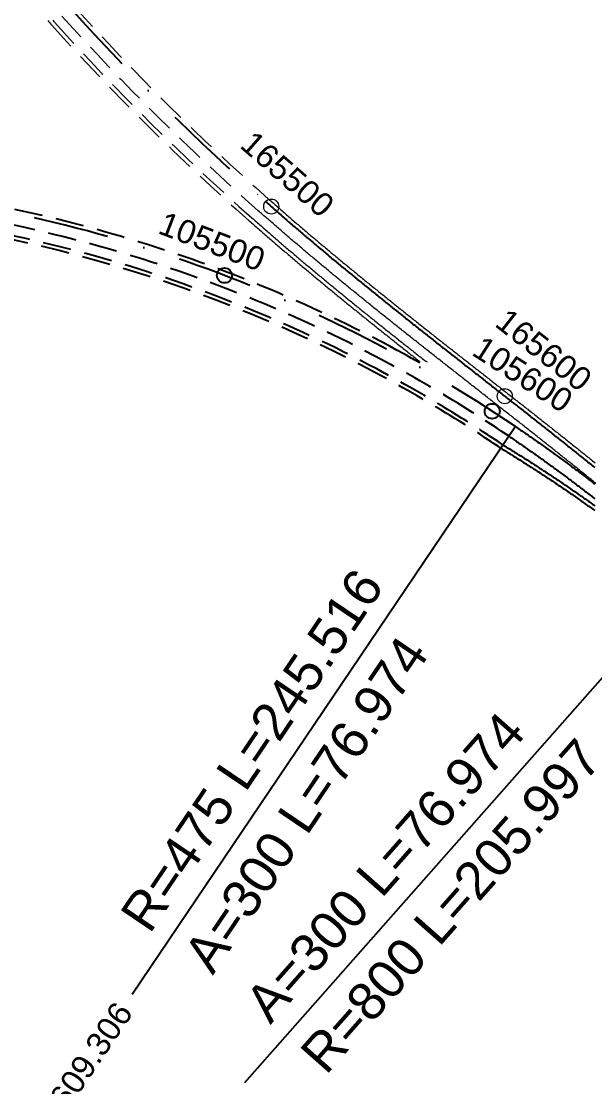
# Model space of a CAD drawing. Extents: x 2610184 to 2620710, y 1263771 to 1270672.
# Drawn here: x 2612275.1 to 2612465.7, y 1268561.4 to 1268915.5 of the extents above; entities that cross this region are included whole.
import ezdxf

# ---------------------------------------------------------------- set-up
doc = ezdxf.new("R2010")
doc.units = 0
doc.header["$LTSCALE"] = 5
doc.linetypes.add('DASHDOT', pattern=[10, 5, -2.5, 0, -2.5])
doc.linetypes.add('DASHEDX2', pattern=[3.75, 2.5, -1.25])
doc.layers.get('0').update_dxf_attribs({"color": 1, "linetype": 'CONTINUOUS'})
for name, color, linetype in [('Grundriss_16', 7, 'CONTINUOUS'), ('Grundriss_77', 7, 'CONTINUOUS'), ('TunnelachseNord', 3, 'CONTINUOUS'), ('TunnelacsheWest', 3, 'CONTINUOUS')]:
    doc.layers.add(name, color=color, linetype=linetype)
doc.styles.add('ARIAL', font='arial.ttf')

# ---------------------------------------------------------------- blocks, each defined once
blk = doc.blocks.new('CDWK_PTTYP10')
at = {"color": 0, "lineweight": -2}
blk.add_circle((0, 0), 0.5, dxfattribs=at)

msp = doc.modelspace()

# ---------------------------------------------------------------- linework, layer by layer
at = {"layer": 'Grundriss_16', "color": 30, "linetype": 'Continuous', "lineweight": -3}
for p, q in [((2612439.37, 1268780.75), (2612311.91, 1268592.03)), ((2612499.95, 1268733.34), (2612349.24, 1268562.61))]:
    msp.add_line(p, q, dxfattribs=at)
at = {"layer": 'Grundriss_16', "color": 1, "linetype": 'DASHEDX2', "lineweight": -3, "ltscale": 0.75}
for points in [[(2612407.54, 1268801.93), (2612406.1, 1268802.74), (2612404.66, 1268803.55), (2612403.22, 1268804.36), (2612401.77, 1268805.16), (2612400.32, 1268805.95, 0.000154), (2612400.06, 1268806.09, 0.105019), (2612210.23, 1268862.01)], [(2612209.83, 1268856.85, -0.105019), (2612397.6, 1268801.54, -0.000154), (2612397.86, 1268801.4, -0.015614), (2612423.28, 1268786.59, -0.008817), (2612437.21, 1268777.54), (2612437.62, 1268777.26), (2612438.03, 1268776.98), (2612438.44, 1268776.7), (2612438.85, 1268776.42), (2612439.26, 1268776.14), (2612439.67, 1268775.86), (2612440.07, 1268775.58), (2612440.48, 1268775.3), (2612440.89, 1268775.02), (2612441.3, 1268774.74), (2612441.71, 1268774.46), (2612442.11, 1268774.17), (2612442.52, 1268773.89), (2612442.93, 1268773.61), (2612443.34, 1268773.32), (2612443.74, 1268773.04), (2612444.15, 1268772.76), (2612444.55, 1268772.47), (2612444.96, 1268772.19), (2612445.37, 1268771.9), (2612445.77, 1268771.61), (2612446.18, 1268771.33), (2612446.58, 1268771.04), (2612446.98, 1268770.75), (2612447.39, 1268770.46), (2612447.79, 1268770.18), (2612448.2, 1268769.89), (2612448.6, 1268769.6), (2612449, 1268769.31), (2612449.4, 1268769.02), (2612449.81, 1268768.73), (2612450.21, 1268768.44), (2612450.61, 1268768.15), (2612451.01, 1268767.86), (2612451.41, 1268767.56), (2612451.81, 1268767.27), (2612452.21, 1268766.98), (2612452.62, 1268766.69), (2612453.02, 1268766.39), (2612453.42, 1268766.1), (2612453.81, 1268765.81), (2612454.21, 1268765.51), (2612454.61, 1268765.22), (2612455.01, 1268764.92), (2612455.41, 1268764.63), (2612455.81, 1268764.33), (2612456.21, 1268764.03), (2612456.6, 1268763.74), (2612457, 1268763.44), (2612457.4, 1268763.14), (2612457.8, 1268762.84), (2612458.19, 1268762.55), (2612458.59, 1268762.25), (2612458.99, 1268761.95), (2612459.38, 1268761.65), (2612459.78, 1268761.35), (2612460.17, 1268761.05), (2612460.57, 1268760.75), (2612460.96, 1268760.45), (2612461.36, 1268760.15), (2612461.75, 1268759.85), (2612462.15, 1268759.54), (2612462.54, 1268759.24), (2612462.93, 1268758.94), (2612463.33, 1268758.64), (2612463.72, 1268758.33), (2612464.11, 1268758.03), (2612464.51, 1268757.73), (2612464.9, 1268757.42), (2612465.29, 1268757.12), (2612465.68, 1268756.81)], [(2612209.56, 1268853.36, -0.105019), (2612395.94, 1268798.46, -0.000154), (2612396.19, 1268798.32, -0.015614), (2612421.42, 1268783.62, -0.008817), (2612435.25, 1268774.63), (2612435.67, 1268774.38), (2612436.09, 1268774.12), (2612436.51, 1268773.86), (2612436.93, 1268773.6), (2612437.35, 1268773.35), (2612437.77, 1268773.09), (2612438.18, 1268772.83), (2612438.6, 1268772.57), (2612439.02, 1268772.31), (2612439.44, 1268772.05), (2612439.86, 1268771.78), (2612440.28, 1268771.52), (2612440.69, 1268771.26), (2612441.11, 1268771), (2612441.53, 1268770.73), (2612441.94, 1268770.47), (2612442.36, 1268770.21), (2612442.78, 1268769.94), (2612443.19, 1268769.68), (2612443.61, 1268769.41), (2612444.03, 1268769.15), (2612444.44, 1268768.88), (2612444.86, 1268768.61), (2612445.27, 1268768.35), (2612445.69, 1268768.08), (2612446.1, 1268767.81), (2612446.51, 1268767.54), (2612446.93, 1268767.27), (2612447.34, 1268767), (2612447.76, 1268766.73), (2612448.17, 1268766.46), (2612448.58, 1268766.19), (2612449, 1268765.92), (2612449.41, 1268765.65), (2612449.82, 1268765.38), (2612450.23, 1268765.11), (2612450.65, 1268764.83), (2612451.06, 1268764.56), (2612451.47, 1268764.29), (2612451.88, 1268764.01), (2612452.29, 1268763.74), (2612452.7, 1268763.46), (2612453.11, 1268763.19), (2612453.52, 1268762.91), (2612453.93, 1268762.64), (2612454.34, 1268762.36), (2612454.75, 1268762.08), (2612455.16, 1268761.81), (2612455.57, 1268761.53), (2612455.98, 1268761.25), (2612456.39, 1268760.97), (2612456.8, 1268760.69), (2612457.21, 1268760.41), (2612457.62, 1268760.13), (2612458.02, 1268759.85), (2612458.43, 1268759.57), (2612458.84, 1268759.29), (2612459.25, 1268759.01), (2612459.65, 1268758.73), (2612460.06, 1268758.45), (2612460.47, 1268758.17), (2612460.87, 1268757.88), (2612461.28, 1268757.6), (2612461.69, 1268757.32), (2612462.09, 1268757.03), (2612462.5, 1268756.75), (2612462.9, 1268756.47), (2612463.31, 1268756.18), (2612463.71, 1268755.9), (2612464.12, 1268755.61), (2612464.52, 1268755.32), (2612464.93, 1268755.04), (2612465.33, 1268754.75), (2612465.73, 1268754.46)], [(2612209.46, 1268852.06, -0.105019), (2612395.32, 1268797.32, -0.000154), (2612395.57, 1268797.18, -0.015614), (2612420.73, 1268782.52, -0.008817), (2612434.52, 1268773.56), (2612434.94, 1268773.3), (2612435.36, 1268773.04), (2612435.78, 1268772.79), (2612436.19, 1268772.53), (2612436.61, 1268772.27), (2612437.03, 1268772.01), (2612437.45, 1268771.76), (2612437.87, 1268771.5), (2612438.28, 1268771.24), (2612438.7, 1268770.98), (2612439.12, 1268770.72), (2612439.53, 1268770.45), (2612439.95, 1268770.19), (2612440.37, 1268769.93), (2612440.78, 1268769.67), (2612441.2, 1268769.41), (2612441.61, 1268769.14), (2612442.03, 1268768.88), (2612442.45, 1268768.61), (2612442.86, 1268768.35), (2612443.27, 1268768.08), (2612443.69, 1268767.82), (2612444.1, 1268767.55), (2612444.52, 1268767.29), (2612444.93, 1268767.02), (2612445.34, 1268766.75), (2612445.76, 1268766.48), (2612446.17, 1268766.22), (2612446.58, 1268765.95), (2612447, 1268765.68), (2612447.41, 1268765.41), (2612447.82, 1268765.14), (2612448.23, 1268764.87), (2612448.64, 1268764.6), (2612449.06, 1268764.33), (2612449.47, 1268764.06), (2612449.88, 1268763.78), (2612450.29, 1268763.51), (2612450.7, 1268763.24), (2612451.11, 1268762.96), (2612451.52, 1268762.69), (2612451.93, 1268762.42), (2612452.34, 1268762.14), (2612452.75, 1268761.87), (2612453.16, 1268761.59), (2612453.57, 1268761.32), (2612453.98, 1268761.04), (2612454.39, 1268760.76), (2612454.79, 1268760.49), (2612455.2, 1268760.21), (2612455.61, 1268759.93), (2612456.02, 1268759.65), (2612456.43, 1268759.38), (2612456.83, 1268759.1), (2612457.24, 1268758.82), (2612457.65, 1268758.54), (2612458.05, 1268758.26), (2612458.46, 1268757.98), (2612458.87, 1268757.7), (2612459.27, 1268757.42), (2612459.68, 1268757.13), (2612460.08, 1268756.85), (2612460.49, 1268756.57), (2612460.89, 1268756.29), (2612461.3, 1268756), (2612461.7, 1268755.72), (2612462.11, 1268755.44), (2612462.51, 1268755.15), (2612462.92, 1268754.87), (2612463.32, 1268754.58), (2612463.72, 1268754.3), (2612464.13, 1268754.01), (2612464.53, 1268753.73), (2612464.93, 1268753.44), (2612465.34, 1268753.15), (2612465.74, 1268752.87)]]:
    msp.add_lwpolyline(points, format="xyb", dxfattribs=at)
at = {"layer": 'Grundriss_77', "color": 1, "linetype": 'DASHEDX2', "lineweight": 18, "ltscale": 0.75}
for points in [[(2612292.44, 1268920.66, 0.028592), (2612357.26, 1268856.41), (2612357.63, 1268856.08), (2612358.01, 1268855.75), (2612358.38, 1268855.42), (2612358.76, 1268855.09), (2612359.13, 1268854.76), (2612359.51, 1268854.43), (2612359.88, 1268854.1), (2612360.26, 1268853.77), (2612360.64, 1268853.44), (2612361.01, 1268853.12), (2612361.39, 1268852.79), (2612361.77, 1268852.46), (2612362.14, 1268852.13), (2612362.52, 1268851.8), (2612362.9, 1268851.48), (2612363.27, 1268851.15), (2612363.65, 1268850.82), (2612364.03, 1268850.49), (2612364.41, 1268850.17), (2612364.78, 1268849.84), (2612365.16, 1268849.52), (2612365.54, 1268849.19), (2612365.92, 1268848.86), (2612366.3, 1268848.54), (2612366.68, 1268848.21), (2612367.06, 1268847.89), (2612367.44, 1268847.56), (2612367.81, 1268847.24), (2612368.19, 1268846.91), (2612368.57, 1268846.59), (2612368.95, 1268846.26), (2612369.33, 1268845.94), (2612369.71, 1268845.62), (2612370.1, 1268845.29), (2612370.48, 1268844.97), (2612370.86, 1268844.65), (2612371.24, 1268844.32), (2612371.62, 1268844), (2612372, 1268843.68), (2612372.38, 1268843.36), (2612372.76, 1268843.03), (2612373.15, 1268842.71), (2612373.53, 1268842.39), (2612373.91, 1268842.07), (2612374.29, 1268841.75), (2612374.67, 1268841.43), (2612375.06, 1268841.1), (2612375.44, 1268840.78), (2612375.82, 1268840.46), (2612376.21, 1268840.14), (2612376.59, 1268839.82), (2612376.97, 1268839.5), (2612377.36, 1268839.18), (2612377.74, 1268838.86), (2612378.12, 1268838.54), (2612378.51, 1268838.22), (2612378.89, 1268837.9), (2612379.28, 1268837.58), (2612379.66, 1268837.26), (2612380.05, 1268836.94), (2612380.43, 1268836.63), (2612380.81, 1268836.31), (2612381.2, 1268835.99), (2612381.58, 1268835.67), (2612381.97, 1268835.35), (2612382.36, 1268835.03), (2612382.74, 1268834.72), (2612383.13, 1268834.4), (2612383.51, 1268834.08), (2612383.9, 1268833.76), (2612384.28, 1268833.45), (2612384.67, 1268833.13), (2612385.06, 1268832.81), (2612385.44, 1268832.5), (2612385.83, 1268832.18), (2612386.22, 1268831.86), (2612386.6, 1268831.55), (2612386.99, 1268831.23), (2612387.38, 1268830.91), (2612387.76, 1268830.6), (2612388.15, 1268830.28), (2612388.54, 1268829.97), (2612388.93, 1268829.65), (2612389.31, 1268829.34), (2612389.7, 1268829.02), (2612390.09, 1268828.7), (2612390.48, 1268828.39), (2612390.86, 1268828.07), (2612391.25, 1268827.76), (2612391.64, 1268827.45), (2612392.03, 1268827.13), (2612392.42, 1268826.82), (2612392.81, 1268826.5), (2612393.2, 1268826.19), (2612393.58, 1268825.87), (2612393.97, 1268825.56), (2612394.36, 1268825.25), (2612394.75, 1268824.93), (2612395.14, 1268824.62), (2612395.53, 1268824.31), (2612395.92, 1268823.99), (2612396.31, 1268823.68), (2612396.7, 1268823.37), (2612397.09, 1268823.05), (2612397.48, 1268822.74), (2612397.87, 1268822.43), (2612398.26, 1268822.11), (2612398.65, 1268821.8), (2612399.04, 1268821.49), (2612399.43, 1268821.18), (2612399.82, 1268820.86), (2612400.21, 1268820.55), (2612400.6, 1268820.24), (2612400.99, 1268819.93), (2612401.38, 1268819.62), (2612401.77, 1268819.3), (2612402.16, 1268818.99), (2612402.55, 1268818.68), (2612402.94, 1268818.37), (2612403.33, 1268818.06), (2612403.72, 1268817.75), (2612404.12, 1268817.44), (2612404.51, 1268817.12), (2612404.9, 1268816.81), (2612405.29, 1268816.5), (2612405.68, 1268816.19), (2612406.07, 1268815.88), (2612406.46, 1268815.57), (2612406.86, 1268815.26), (2612407.25, 1268814.95), (2612407.64, 1268814.64), (2612408.03, 1268814.33), (2612408.42, 1268814.02), (2612408.81, 1268813.71), (2612409.21, 1268813.4), (2612409.6, 1268813.09), (2612409.99, 1268812.78), (2612410.38, 1268812.47), (2612410.77, 1268812.16), (2612411.17, 1268811.85), (2612411.56, 1268811.54), (2612411.95, 1268811.23), (2612412.34, 1268810.92), (2612412.74, 1268810.61), (2612413.13, 1268810.3), (2612413.52, 1268809.99), (2612413.91, 1268809.68), (2612413.99, 1268809.62), (2612414.31, 1268809.37), (2612414.7, 1268809.06), (2612415.09, 1268808.75), (2612415.48, 1268808.44), (2612415.88, 1268808.13), (2612416.27, 1268807.82), (2612416.66, 1268807.51), (2612417.06, 1268807.2), (2612417.45, 1268806.89), (2612417.84, 1268806.58), (2612418.24, 1268806.28), (2612418.63, 1268805.97), (2612419.02, 1268805.66), (2612419.42, 1268805.35), (2612419.81, 1268805.04), (2612420.2, 1268804.73), (2612420.59, 1268804.42), (2612420.99, 1268804.11), (2612421.38, 1268803.8), (2612421.77, 1268803.49), (2612422.17, 1268803.19), (2612422.56, 1268802.88), (2612422.95, 1268802.57), (2612423.35, 1268802.26), (2612423.74, 1268801.95), (2612424.14, 1268801.64), (2612424.53, 1268801.33), (2612424.92, 1268801.03), (2612425.32, 1268800.72), (2612425.71, 1268800.41), (2612426.1, 1268800.1), (2612426.5, 1268799.79), (2612426.89, 1268799.48), (2612427.28, 1268799.17), (2612427.68, 1268798.87), (2612428.07, 1268798.56), (2612428.46, 1268798.25), (2612428.86, 1268797.94), (2612429.25, 1268797.63), (2612429.65, 1268797.32), (2612430.04, 1268797.01), (2612430.43, 1268796.71), (2612430.83, 1268796.4), (2612431.22, 1268796.09), (2612431.61, 1268795.78), (2612432.01, 1268795.47), (2612432.4, 1268795.16), (2612432.8, 1268794.85), (2612433.19, 1268794.55), (2612433.58, 1268794.24), (2612433.98, 1268793.93), (2612434.37, 1268793.62), (2612434.77, 1268793.31), (2612435.16, 1268793), (2612435.55, 1268792.69), (2612435.95, 1268792.38), (2612436.34, 1268792.08), (2612436.73, 1268791.77), (2612437.13, 1268791.46), (2612437.52, 1268791.15), (2612437.92, 1268790.84), (2612438.31, 1268790.53), (2612438.7, 1268790.22), (2612439.1, 1268789.91), (2612439.49, 1268789.6), (2612439.88, 1268789.29), (2612440.28, 1268788.99), (2612440.67, 1268788.68), (2612441.07, 1268788.37), (2612441.46, 1268788.06), (2612441.85, 1268787.75), (2612442.25, 1268787.44), (2612442.64, 1268787.13), (2612443.03, 1268786.82), (2612443.43, 1268786.51), (2612443.72, 1268786.28), (2612443.82, 1268786.2), (2612444.21, 1268785.89), (2612444.61, 1268785.58), (2612445, 1268785.27), (2612445.39, 1268784.96), (2612445.79, 1268784.65), (2612446.18, 1268784.34), (2612446.57, 1268784.03), (2612446.97, 1268783.72), (2612447.36, 1268783.41), (2612447.75, 1268783.1), (2612448.14, 1268782.79), (2612448.54, 1268782.48), (2612448.93, 1268782.17), (2612449.32, 1268781.86), (2612449.72, 1268781.55), (2612450.11, 1268781.24), (2612450.5, 1268780.93), (2612450.89, 1268780.62), (2612451.29, 1268780.31), (2612451.68, 1268780), (2612452.07, 1268779.69), (2612452.46, 1268779.38), (2612452.86, 1268779.07), (2612453.25, 1268778.76), (2612453.64, 1268778.45), (2612454.03, 1268778.13), (2612454.43, 1268777.82), (2612454.82, 1268777.51), (2612455.21, 1268777.2), (2612455.6, 1268776.89), (2612455.99, 1268776.58), (2612456.39, 1268776.27), (2612456.78, 1268775.95), (2612457.17, 1268775.64), (2612457.56, 1268775.33), (2612457.95, 1268775.02), (2612458.34, 1268774.71), (2612458.74, 1268774.39), (2612459.13, 1268774.08), (2612459.52, 1268773.77), (2612459.91, 1268773.46), (2612460.3, 1268773.15), (2612460.69, 1268772.83), (2612461.08, 1268772.52), (2612461.47, 1268772.21), (2612461.87, 1268771.89), (2612462.26, 1268771.58), (2612462.65, 1268771.27), (2612463.04, 1268770.95), (2612463.43, 1268770.64), (2612463.82, 1268770.33), (2612464.21, 1268770.01), (2612464.6, 1268769.7), (2612464.99, 1268769.39), (2612465.38, 1268769.07), (2612465.77, 1268768.76)], [(2612283.89, 1268915.69), (2612284.23, 1268915.32), (2612284.57, 1268914.94), (2612284.91, 1268914.57), (2612285.24, 1268914.19, 0.028592), (2612350.85, 1268849.16), (2612351.23, 1268848.83), (2612351.61, 1268848.49), (2612351.99, 1268848.16), (2612352.37, 1268847.82), (2612352.75, 1268847.49), (2612353.13, 1268847.16), (2612353.51, 1268846.82), (2612353.89, 1268846.49), (2612354.27, 1268846.16), (2612354.65, 1268845.83), (2612355.03, 1268845.49), (2612355.41, 1268845.16), (2612355.79, 1268844.83), (2612356.17, 1268844.5), (2612356.55, 1268844.17), (2612356.94, 1268843.84), (2612357.32, 1268843.51), (2612357.7, 1268843.18), (2612358.08, 1268842.85), (2612358.46, 1268842.52), (2612358.85, 1268842.19), (2612359.23, 1268841.86), (2612359.61, 1268841.53), (2612359.99, 1268841.2), (2612360.38, 1268840.87), (2612360.76, 1268840.54), (2612361.14, 1268840.21), (2612361.53, 1268839.89), (2612361.91, 1268839.56), (2612362.29, 1268839.23), (2612362.68, 1268838.9), (2612363.06, 1268838.58), (2612363.45, 1268838.25), (2612363.83, 1268837.92), (2612364.21, 1268837.59), (2612364.6, 1268837.27), (2612364.98, 1268836.94), (2612365.37, 1268836.62), (2612365.75, 1268836.29), (2612366.14, 1268835.97), (2612366.52, 1268835.64), (2612366.91, 1268835.31), (2612367.3, 1268834.99), (2612367.68, 1268834.67), (2612368.07, 1268834.34), (2612368.45, 1268834.02), (2612368.84, 1268833.69), (2612369.23, 1268833.37), (2612369.61, 1268833.04), (2612370, 1268832.72), (2612370.38, 1268832.4), (2612370.77, 1268832.07), (2612371.16, 1268831.75), (2612371.55, 1268831.43), (2612371.93, 1268831.11), (2612372.32, 1268830.78), (2612372.71, 1268830.46), (2612373.09, 1268830.14), (2612373.48, 1268829.82), (2612373.87, 1268829.5), (2612374.26, 1268829.18), (2612374.65, 1268828.85), (2612375.03, 1268828.53), (2612375.42, 1268828.21), (2612375.81, 1268827.89), (2612376.2, 1268827.57), (2612376.59, 1268827.25), (2612376.98, 1268826.93), (2612377.36, 1268826.61), (2612377.75, 1268826.29), (2612378.14, 1268825.97), (2612378.53, 1268825.65), (2612378.92, 1268825.33), (2612379.31, 1268825.01), (2612379.7, 1268824.69), (2612380.09, 1268824.38), (2612380.48, 1268824.06), (2612380.87, 1268823.74), (2612381.26, 1268823.42), (2612381.65, 1268823.1), (2612382.04, 1268822.78), (2612382.43, 1268822.47), (2612382.82, 1268822.15), (2612383.21, 1268821.83), (2612383.6, 1268821.51), (2612383.99, 1268821.2), (2612384.38, 1268820.88), (2612384.77, 1268820.56), (2612385.16, 1268820.24), (2612385.55, 1268819.93), (2612385.94, 1268819.61), (2612386.33, 1268819.3), (2612386.72, 1268818.98), (2612387.11, 1268818.66), (2612387.51, 1268818.35), (2612387.9, 1268818.03), (2612388.29, 1268817.72), (2612388.68, 1268817.4), (2612389.07, 1268817.08), (2612389.46, 1268816.77), (2612389.85, 1268816.45), (2612390.25, 1268816.14), (2612390.64, 1268815.82), (2612391.03, 1268815.51), (2612391.42, 1268815.19), (2612391.81, 1268814.88), (2612392.2, 1268814.57), (2612392.6, 1268814.25), (2612392.99, 1268813.94), (2612393.38, 1268813.62), (2612393.77, 1268813.31), (2612394.17, 1268813), (2612394.56, 1268812.68), (2612394.95, 1268812.37), (2612395.34, 1268812.06), (2612395.74, 1268811.74), (2612396.13, 1268811.43), (2612396.52, 1268811.12), (2612396.91, 1268810.8), (2612397.31, 1268810.49), (2612397.7, 1268810.18), (2612398.09, 1268809.86), (2612398.48, 1268809.55), (2612398.88, 1268809.24), (2612399.27, 1268808.93), (2612399.66, 1268808.62), (2612400.06, 1268808.3), (2612400.45, 1268807.99), (2612400.84, 1268807.68), (2612401.24, 1268807.37), (2612401.63, 1268807.06), (2612402.02, 1268806.74), (2612402.41, 1268806.43), (2612402.81, 1268806.12), (2612403.2, 1268805.81), (2612403.6, 1268805.5), (2612403.99, 1268805.19), (2612404.38, 1268804.88), (2612404.78, 1268804.56), (2612405.17, 1268804.25), (2612405.56, 1268803.94), (2612405.96, 1268803.63), (2612406.35, 1268803.32), (2612406.74, 1268803.01), (2612407.14, 1268802.7), (2612407.53, 1268802.39)], [(2612285.53, 1268915.81), (2612285.87, 1268915.44), (2612286.21, 1268915.06, 0.028592), (2612351.71, 1268850.14), (2612352.09, 1268849.8), (2612352.47, 1268849.47), (2612352.85, 1268849.13), (2612353.23, 1268848.8), (2612353.61, 1268848.47), (2612353.99, 1268848.13), (2612354.37, 1268847.8), (2612354.75, 1268847.47), (2612355.12, 1268847.14), (2612355.5, 1268846.81), (2612355.88, 1268846.47), (2612356.26, 1268846.14), (2612356.65, 1268845.81), (2612357.03, 1268845.48), (2612357.41, 1268845.15), (2612357.79, 1268844.82), (2612358.17, 1268844.49), (2612358.55, 1268844.16), (2612358.93, 1268843.83), (2612359.31, 1268843.5), (2612359.69, 1268843.17), (2612360.08, 1268842.84), (2612360.46, 1268842.51), (2612360.84, 1268842.19), (2612361.22, 1268841.86), (2612361.61, 1268841.53), (2612361.99, 1268841.2), (2612362.37, 1268840.87), (2612362.75, 1268840.55), (2612363.14, 1268840.22), (2612363.52, 1268839.89), (2612363.9, 1268839.56), (2612364.29, 1268839.24), (2612364.67, 1268838.91), (2612365.06, 1268838.59), (2612365.44, 1268838.26), (2612365.82, 1268837.93), (2612366.21, 1268837.61), (2612366.59, 1268837.28), (2612366.98, 1268836.96), (2612367.36, 1268836.63), (2612367.75, 1268836.31), (2612368.13, 1268835.98), (2612368.52, 1268835.66), (2612368.9, 1268835.34), (2612369.29, 1268835.01), (2612369.67, 1268834.69), (2612370.06, 1268834.36), (2612370.45, 1268834.04), (2612370.83, 1268833.72), (2612371.22, 1268833.4), (2612371.6, 1268833.07), (2612371.99, 1268832.75), (2612372.38, 1268832.43), (2612372.76, 1268832.11), (2612373.15, 1268831.78), (2612373.54, 1268831.46), (2612373.93, 1268831.14), (2612374.31, 1268830.82), (2612374.7, 1268830.5), (2612375.09, 1268830.18), (2612375.47, 1268829.86), (2612375.86, 1268829.53), (2612376.25, 1268829.21), (2612376.64, 1268828.89), (2612377.03, 1268828.57), (2612377.41, 1268828.25), (2612377.8, 1268827.93), (2612378.19, 1268827.61), (2612378.58, 1268827.29), (2612378.97, 1268826.98), (2612379.36, 1268826.66), (2612379.75, 1268826.34), (2612380.13, 1268826.02), (2612380.52, 1268825.7), (2612380.91, 1268825.38), (2612381.3, 1268825.06), (2612381.69, 1268824.74), (2612382.08, 1268824.43), (2612382.47, 1268824.11), (2612382.86, 1268823.79), (2612383.25, 1268823.47), (2612383.64, 1268823.16), (2612384.03, 1268822.84), (2612384.42, 1268822.52), (2612384.81, 1268822.2), (2612385.2, 1268821.89), (2612385.59, 1268821.57), (2612385.98, 1268821.25), (2612386.37, 1268820.94), (2612386.76, 1268820.62), (2612387.15, 1268820.31), (2612387.54, 1268819.99), (2612387.93, 1268819.67), (2612388.32, 1268819.36), (2612388.71, 1268819.04), (2612389.1, 1268818.73), (2612389.5, 1268818.41), (2612389.89, 1268818.1), (2612390.28, 1268817.78), (2612390.67, 1268817.47), (2612391.06, 1268817.15), (2612391.45, 1268816.84), (2612391.84, 1268816.52), (2612392.23, 1268816.21), (2612392.63, 1268815.89), (2612393.02, 1268815.58), (2612393.41, 1268815.27), (2612393.8, 1268814.95), (2612394.19, 1268814.64), (2612394.59, 1268814.33), (2612394.98, 1268814.01), (2612395.37, 1268813.7), (2612395.76, 1268813.38), (2612396.15, 1268813.07), (2612396.55, 1268812.76), (2612396.94, 1268812.45), (2612397.33, 1268812.13), (2612397.72, 1268811.82), (2612398.12, 1268811.51), (2612398.51, 1268811.19), (2612398.9, 1268810.88), (2612399.29, 1268810.57), (2612399.69, 1268810.26), (2612400.08, 1268809.95), (2612400.47, 1268809.63), (2612400.86, 1268809.32), (2612401.26, 1268809.01), (2612401.65, 1268808.7), (2612402.04, 1268808.39), (2612402.44, 1268808.07), (2612402.83, 1268807.76), (2612403.22, 1268807.45), (2612403.62, 1268807.14), (2612404.01, 1268806.83), (2612404.4, 1268806.52), (2612404.79, 1268806.21), (2612405.19, 1268805.9), (2612405.58, 1268805.58), (2612405.97, 1268805.27), (2612406.37, 1268804.96), (2612406.76, 1268804.65), (2612407.15, 1268804.34), (2612407.55, 1268804.03), (2612407.94, 1268803.72), (2612408.34, 1268803.41), (2612408.73, 1268803.1), (2612408.81, 1268803.04), (2612409.14, 1268802.81), (2612409.56, 1268802.53), (2612409.98, 1268802.25)]]:
    msp.add_lwpolyline(points, format="xyb", dxfattribs=at)
at = {"layer": 'Grundriss_77', "color": 1, "linetype": 'DASHDOT', "lineweight": 25}
for points in [[(2612356.4, 1268855.44), (2612356.77, 1268855.11), (2612357.15, 1268854.77), (2612357.52, 1268854.44), (2612357.9, 1268854.11), (2612358.28, 1268853.78), (2612358.65, 1268853.45), (2612359.03, 1268853.12), (2612359.4, 1268852.79), (2612359.78, 1268852.46), (2612360.16, 1268852.14), (2612360.53, 1268851.81), (2612360.91, 1268851.48), (2612361.29, 1268851.15), (2612361.67, 1268850.82), (2612362.04, 1268850.49), (2612362.42, 1268850.17), (2612362.8, 1268849.84), (2612363.18, 1268849.51), (2612363.56, 1268849.18), (2612363.93, 1268848.86), (2612364.31, 1268848.53), (2612364.69, 1268848.2), (2612365.07, 1268847.88), (2612365.45, 1268847.55), (2612365.83, 1268847.23), (2612366.21, 1268846.9), (2612366.59, 1268846.58), (2612366.97, 1268846.25), (2612367.35, 1268845.92), (2612367.73, 1268845.6), (2612368.11, 1268845.28), (2612368.49, 1268844.95), (2612368.87, 1268844.63), (2612369.25, 1268844.3), (2612369.63, 1268843.98), (2612370.02, 1268843.66), (2612370.4, 1268843.33), (2612370.78, 1268843.01), (2612371.16, 1268842.69), (2612371.54, 1268842.36), (2612371.93, 1268842.04), (2612372.31, 1268841.72), (2612372.69, 1268841.4), (2612373.07, 1268841.07), (2612373.46, 1268840.75), (2612373.84, 1268840.43), (2612374.22, 1268840.11), (2612374.6, 1268839.79), (2612374.99, 1268839.47), (2612375.37, 1268839.14), (2612375.76, 1268838.82), (2612376.14, 1268838.5), (2612376.52, 1268838.18), (2612376.91, 1268837.86), (2612377.29, 1268837.54), (2612377.68, 1268837.22), (2612378.06, 1268836.9), (2612378.45, 1268836.58), (2612378.83, 1268836.26), (2612379.22, 1268835.94), (2612379.6, 1268835.62), (2612379.99, 1268835.31), (2612380.37, 1268834.99), (2612380.76, 1268834.67), (2612381.14, 1268834.35), (2612381.53, 1268834.03), (2612381.91, 1268833.71), (2612382.3, 1268833.4), (2612382.69, 1268833.08), (2612383.07, 1268832.76), (2612383.46, 1268832.44), (2612383.85, 1268832.12), (2612384.23, 1268831.81), (2612384.62, 1268831.49), (2612385.01, 1268831.17), (2612385.39, 1268830.86), (2612385.78, 1268830.54), (2612386.17, 1268830.22), (2612386.55, 1268829.91), (2612386.94, 1268829.59), (2612387.33, 1268829.27), (2612387.72, 1268828.96), (2612388.11, 1268828.64), (2612388.49, 1268828.33), (2612388.88, 1268828.01), (2612389.27, 1268827.7), (2612389.66, 1268827.38), (2612390.05, 1268827.07), (2612390.43, 1268826.75), (2612390.82, 1268826.44), (2612391.21, 1268826.12), (2612391.6, 1268825.81), (2612391.99, 1268825.49), (2612392.38, 1268825.18), (2612392.77, 1268824.86), (2612393.16, 1268824.55), (2612393.55, 1268824.23), (2612393.94, 1268823.92), (2612394.32, 1268823.61), (2612394.71, 1268823.29), (2612395.1, 1268822.98), (2612395.49, 1268822.67), (2612395.88, 1268822.35), (2612396.27, 1268822.04), (2612396.66, 1268821.73), (2612397.05, 1268821.41), (2612397.44, 1268821.1), (2612397.83, 1268820.79), (2612398.22, 1268820.47), (2612398.61, 1268820.16), (2612399.01, 1268819.85), (2612399.4, 1268819.54), (2612399.79, 1268819.22), (2612400.18, 1268818.91), (2612400.57, 1268818.6), (2612400.96, 1268818.29), (2612401.35, 1268817.98), (2612401.74, 1268817.66), (2612402.13, 1268817.35), (2612402.52, 1268817.04), (2612402.91, 1268816.73), (2612403.31, 1268816.42), (2612403.7, 1268816.11), (2612404.09, 1268815.8), (2612404.48, 1268815.48), (2612404.87, 1268815.17), (2612405.26, 1268814.86), (2612405.66, 1268814.55), (2612406.05, 1268814.24), (2612406.44, 1268813.93), (2612406.83, 1268813.62), (2612407.22, 1268813.31), (2612407.61, 1268813), (2612408.01, 1268812.69), (2612408.4, 1268812.38), (2612408.79, 1268812.07), (2612409.18, 1268811.76), (2612409.58, 1268811.45), (2612409.97, 1268811.14), (2612410.36, 1268810.83), (2612410.75, 1268810.52), (2612411.15, 1268810.21), (2612411.54, 1268809.9), (2612411.93, 1268809.59), (2612412.32, 1268809.28), (2612412.72, 1268808.97), (2612413.11, 1268808.66), (2612413.5, 1268808.35), (2612413.89, 1268808.04), (2612414.29, 1268807.73), (2612414.68, 1268807.42), (2612415.07, 1268807.11), (2612415.47, 1268806.8), (2612415.86, 1268806.49), (2612416.25, 1268806.18), (2612416.65, 1268805.87), (2612417.04, 1268805.56), (2612417.43, 1268805.25), (2612417.83, 1268804.94), (2612418.22, 1268804.63), (2612418.61, 1268804.33), (2612419.01, 1268804.02), (2612419.4, 1268803.71), (2612419.79, 1268803.4), (2612420.19, 1268803.09), (2612420.58, 1268802.78), (2612420.97, 1268802.47), (2612421.37, 1268802.16), (2612421.76, 1268801.85), (2612422.15, 1268801.55), (2612422.55, 1268801.24), (2612422.94, 1268800.93), (2612423.33, 1268800.62), (2612423.73, 1268800.31), (2612424.12, 1268800), (2612424.51, 1268799.69), (2612424.91, 1268799.39), (2612425.3, 1268799.08), (2612425.69, 1268798.77), (2612426.09, 1268798.46), (2612426.48, 1268798.15), (2612426.88, 1268797.84), (2612427.27, 1268797.53), (2612427.66, 1268797.23), (2612428.06, 1268796.92), (2612428.45, 1268796.61), (2612428.84, 1268796.3), (2612429.24, 1268795.99), (2612429.63, 1268795.68)], [(2612429.63, 1268795.68), (2612430.02, 1268795.37), (2612430.42, 1268795.07), (2612430.81, 1268794.76), (2612431.21, 1268794.45), (2612431.6, 1268794.14), (2612431.99, 1268793.83), (2612432.39, 1268793.52), (2612432.78, 1268793.21), (2612433.18, 1268792.9), (2612433.57, 1268792.6), (2612433.96, 1268792.29), (2612434.36, 1268791.98), (2612434.75, 1268791.67), (2612435.14, 1268791.36), (2612435.54, 1268791.05), (2612435.93, 1268790.74), (2612436.33, 1268790.43), (2612436.72, 1268790.13), (2612437.11, 1268789.82), (2612437.51, 1268789.51), (2612437.9, 1268789.2), (2612438.29, 1268788.89), (2612438.69, 1268788.58), (2612439.08, 1268788.27), (2612439.47, 1268787.96), (2612439.87, 1268787.65), (2612440.26, 1268787.34), (2612440.66, 1268787.04), (2612441.05, 1268786.73), (2612441.44, 1268786.42), (2612441.84, 1268786.11), (2612442.23, 1268785.8), (2612442.62, 1268785.49), (2612443.02, 1268785.18), (2612443.41, 1268784.87), (2612443.8, 1268784.56), (2612444.2, 1268784.25), (2612444.59, 1268783.94), (2612444.98, 1268783.63), (2612445.37, 1268783.32), (2612445.77, 1268783.01), (2612446.16, 1268782.7), (2612446.55, 1268782.39), (2612446.95, 1268782.08), (2612447.34, 1268781.77), (2612447.73, 1268781.46), (2612448.12, 1268781.15), (2612448.52, 1268780.84), (2612448.91, 1268780.53), (2612449.3, 1268780.22), (2612449.7, 1268779.91), (2612450.09, 1268779.6), (2612450.48, 1268779.29), (2612450.87, 1268778.98), (2612451.27, 1268778.67), (2612451.66, 1268778.36), (2612452.05, 1268778.05), (2612452.44, 1268777.74), (2612452.83, 1268777.43), (2612453.23, 1268777.12), (2612453.62, 1268776.81), (2612454.01, 1268776.49), (2612454.4, 1268776.18), (2612454.79, 1268775.87), (2612455.19, 1268775.56), (2612455.58, 1268775.25), (2612455.97, 1268774.94), (2612456.36, 1268774.63), (2612456.75, 1268774.31), (2612457.14, 1268774), (2612457.53, 1268773.69), (2612457.93, 1268773.38), (2612458.32, 1268773.07), (2612458.71, 1268772.75), (2612459.1, 1268772.44), (2612459.49, 1268772.13), (2612459.88, 1268771.82), (2612460.27, 1268771.5), (2612460.66, 1268771.19), (2612461.05, 1268770.88), (2612461.44, 1268770.57), (2612461.83, 1268770.25), (2612462.22, 1268769.94), (2612462.61, 1268769.63), (2612463, 1268769.31), (2612463.39, 1268769), (2612463.78, 1268768.69), (2612464.17, 1268768.37), (2612464.56, 1268768.06), (2612464.95, 1268767.75), (2612465.34, 1268767.43), (2612465.73, 1268767.12)]]:
    msp.add_lwpolyline(points, dxfattribs=at)
msp.add_arc((2612886.18, 1269454.88), 800, 221.97929, 228.53035, dxfattribs=at)
at = {"layer": 'TunnelachseNord', "linetype": 'DASHEDX2', "lineweight": 18, "ltscale": 0.75}
msp.add_lwpolyline([(2612466.02, 1268761.9), (2612465.63, 1268762.22), (2612465.24, 1268762.53), (2612464.85, 1268762.85), (2612464.47, 1268763.16), (2612464.08, 1268763.47), (2612463.69, 1268763.79), (2612463.3, 1268764.1), (2612462.91, 1268764.41), (2612462.52, 1268764.73), (2612462.13, 1268765.04), (2612461.75, 1268765.35), (2612461.36, 1268765.67), (2612460.97, 1268765.98), (2612460.58, 1268766.29), (2612460.19, 1268766.61), (2612459.8, 1268766.92), (2612459.41, 1268767.23), (2612459.02, 1268767.54), (2612458.63, 1268767.85), (2612458.24, 1268768.17), (2612457.85, 1268768.48), (2612457.46, 1268768.79), (2612457.07, 1268769.1), (2612456.68, 1268769.41), (2612456.29, 1268769.73), (2612455.9, 1268770.04), (2612455.51, 1268770.35), (2612455.12, 1268770.66), (2612454.73, 1268770.97), (2612454.34, 1268771.28), (2612453.95, 1268771.59), (2612453.56, 1268771.91), (2612453.16, 1268772.22), (2612452.77, 1268772.53), (2612452.38, 1268772.84), (2612451.99, 1268773.15), (2612451.6, 1268773.46), (2612451.21, 1268773.77), (2612450.82, 1268774.08), (2612450.43, 1268774.39), (2612450.03, 1268774.7), (2612449.64, 1268775.01), (2612449.25, 1268775.32), (2612448.86, 1268775.63), (2612448.47, 1268775.94), (2612448.08, 1268776.25), (2612447.68, 1268776.56), (2612447.29, 1268776.87), (2612446.9, 1268777.18), (2612446.51, 1268777.49), (2612446.12, 1268777.8), (2612445.72, 1268778.11), (2612445.33, 1268778.42), (2612444.94, 1268778.73), (2612444.55, 1268779.04), (2612444.15, 1268779.35), (2612443.76, 1268779.66), (2612443.37, 1268779.97), (2612442.98, 1268780.28), (2612442.58, 1268780.59), (2612442.19, 1268780.9), (2612441.8, 1268781.21), (2612441.41, 1268781.52), (2612441.01, 1268781.83), (2612440.62, 1268782.13), (2612440.53, 1268782.21), (2612440.23, 1268782.44), (2612439.83, 1268782.75), (2612439.44, 1268783.06), (2612439.05, 1268783.37), (2612438.65, 1268783.68), (2612438.26, 1268783.99), (2612437.87, 1268784.3), (2612437.47, 1268784.61), (2612437.08, 1268784.92), (2612436.69, 1268785.22), (2612436.29, 1268785.53), (2612435.9, 1268785.84), (2612435.51, 1268786.15), (2612435.11, 1268786.46), (2612434.72, 1268786.77), (2612434.33, 1268787.08), (2612433.93, 1268787.39), (2612433.54, 1268787.69), (2612433.15, 1268788), (2612432.75, 1268788.31), (2612432.36, 1268788.62), (2612431.97, 1268788.93), (2612431.57, 1268789.24), (2612431.18, 1268789.55), (2612430.79, 1268789.86), (2612430.39, 1268790.16), (2612430, 1268790.47), (2612429.6, 1268790.78), (2612429.21, 1268791.09), (2612428.82, 1268791.4), (2612428.42, 1268791.71), (2612428.03, 1268792.02), (2612427.63, 1268792.32), (2612427.24, 1268792.63), (2612426.85, 1268792.94), (2612426.45, 1268793.25), (2612426.06, 1268793.56), (2612425.67, 1268793.87), (2612425.27, 1268794.18), (2612424.88, 1268794.48), (2612424.49, 1268794.79), (2612424.09, 1268795.1), (2612423.7, 1268795.41), (2612423.3, 1268795.72), (2612422.91, 1268796.03), (2612422.52, 1268796.34), (2612422.12, 1268796.64), (2612421.73, 1268796.95), (2612421.34, 1268797.26), (2612420.94, 1268797.57), (2612420.55, 1268797.88), (2612420.15, 1268798.19), (2612419.76, 1268798.5), (2612419.37, 1268798.81), (2612418.97, 1268799.12), (2612418.58, 1268799.42), (2612418.19, 1268799.73), (2612417.79, 1268800.04), (2612417.4, 1268800.35), (2612417, 1268800.66), (2612416.61, 1268800.97), (2612416.22, 1268801.28), (2612415.82, 1268801.59), (2612415.43, 1268801.9), (2612415.04, 1268802.21), (2612414.64, 1268802.52), (2612414.25, 1268802.83), (2612413.86, 1268803.14), (2612413.46, 1268803.44), (2612413.07, 1268803.75), (2612412.68, 1268804.06), (2612412.28, 1268804.37), (2612411.89, 1268804.68), (2612411.5, 1268804.99), (2612411.1, 1268805.3), (2612410.79, 1268805.55), (2612410.71, 1268805.61), (2612410.32, 1268805.92), (2612409.92, 1268806.23), (2612409.53, 1268806.54), (2612409.14, 1268806.85), (2612408.74, 1268807.16), (2612408.35, 1268807.47), (2612407.96, 1268807.78), (2612407.57, 1268808.1), (2612407.17, 1268808.41), (2612406.78, 1268808.72), (2612406.39, 1268809.03), (2612405.99, 1268809.34), (2612405.6, 1268809.65), (2612405.21, 1268809.96), (2612404.82, 1268810.27), (2612404.42, 1268810.58), (2612404.03, 1268810.89), (2612403.64, 1268811.2), (2612403.25, 1268811.52), (2612402.85, 1268811.83), (2612402.46, 1268812.14), (2612402.07, 1268812.45), (2612401.68, 1268812.76), (2612401.29, 1268813.07), (2612400.89, 1268813.39), (2612400.5, 1268813.7), (2612400.11, 1268814.01), (2612399.72, 1268814.32), (2612399.33, 1268814.63), (2612398.93, 1268814.95), (2612398.54, 1268815.26), (2612398.15, 1268815.57), (2612397.76, 1268815.89), (2612397.37, 1268816.2), (2612396.98, 1268816.51), (2612396.58, 1268816.82), (2612396.19, 1268817.14), (2612395.8, 1268817.45), (2612395.41, 1268817.76), (2612395.02, 1268818.08), (2612394.63, 1268818.39), (2612394.24, 1268818.7), (2612393.85, 1268819.02), (2612393.46, 1268819.33), (2612393.07, 1268819.65), (2612392.67, 1268819.96), (2612392.28, 1268820.27), (2612391.89, 1268820.59), (2612391.5, 1268820.9), (2612391.11, 1268821.22), (2612390.72, 1268821.53), (2612390.33, 1268821.85), (2612389.94, 1268822.16), (2612389.55, 1268822.48), (2612389.16, 1268822.79), (2612388.77, 1268823.11), (2612388.38, 1268823.42), (2612387.99, 1268823.74), (2612387.6, 1268824.06), (2612387.22, 1268824.37), (2612386.83, 1268824.69), (2612386.44, 1268825), (2612386.05, 1268825.32), (2612385.66, 1268825.64), (2612385.27, 1268825.95), (2612384.88, 1268826.27), (2612384.49, 1268826.59), (2612384.1, 1268826.91), (2612383.72, 1268827.22), (2612383.33, 1268827.54), (2612382.94, 1268827.86), (2612382.55, 1268828.18), (2612382.16, 1268828.49), (2612381.77, 1268828.81), (2612381.39, 1268829.13), (2612381, 1268829.45), (2612380.61, 1268829.77), (2612380.22, 1268830.09), (2612379.84, 1268830.4), (2612379.45, 1268830.72), (2612379.06, 1268831.04), (2612378.68, 1268831.36), (2612378.29, 1268831.68), (2612377.9, 1268832), (2612377.51, 1268832.32), (2612377.13, 1268832.64), (2612376.74, 1268832.96), (2612376.36, 1268833.28), (2612375.97, 1268833.6), (2612375.58, 1268833.92), (2612375.2, 1268834.24), (2612374.81, 1268834.56), (2612374.43, 1268834.89), (2612374.04, 1268835.21), (2612373.66, 1268835.53), (2612373.27, 1268835.85), (2612372.89, 1268836.17), (2612372.5, 1268836.49), (2612372.12, 1268836.82), (2612371.73, 1268837.14), (2612371.35, 1268837.46), (2612370.96, 1268837.79), (2612370.58, 1268838.11), (2612370.19, 1268838.43), (2612369.81, 1268838.76), (2612369.43, 1268839.08), (2612369.04, 1268839.4), (2612368.66, 1268839.73), (2612368.28, 1268840.05), (2612367.89, 1268840.38), (2612367.51, 1268840.7), (2612367.13, 1268841.03), (2612366.74, 1268841.35), (2612366.36, 1268841.68), (2612365.98, 1268842), (2612365.6, 1268842.33), (2612365.21, 1268842.65), (2612364.83, 1268842.98), (2612364.45, 1268843.31), (2612364.07, 1268843.63), (2612363.69, 1268843.96), (2612363.31, 1268844.29), (2612362.93, 1268844.61), (2612362.54, 1268844.94), (2612362.16, 1268845.27), (2612361.78, 1268845.6), (2612361.4, 1268845.92), (2612361.02, 1268846.25), (2612360.64, 1268846.58), (2612360.26, 1268846.91), (2612359.88, 1268847.24), (2612359.5, 1268847.57), (2612359.12, 1268847.9), (2612358.75, 1268848.23), (2612358.37, 1268848.56), (2612357.99, 1268848.89), (2612357.61, 1268849.22), (2612357.23, 1268849.55), (2612356.85, 1268849.88), (2612356.47, 1268850.21), (2612356.1, 1268850.54), (2612355.72, 1268850.87), (2612355.34, 1268851.2), (2612354.96, 1268851.54), (2612354.59, 1268851.87), (2612354.21, 1268852.2), (2612353.83, 1268852.53, -0.028592), (2612288.59, 1268917.2)], format="xyb", dxfattribs=at)
at = {"layer": 'TunnelacsheWest', "color": 3, "linetype": 'DASHDOT', "lineweight": -3}
msp.add_lwpolyline([(2612210.13, 1268860.71, -0.129943), (2612439.37, 1268780.75), (2612439.79, 1268780.47), (2612440.2, 1268780.19), (2612440.62, 1268779.9), (2612441.03, 1268779.62), (2612441.44, 1268779.34), (2612441.85, 1268779.06), (2612442.27, 1268778.78), (2612442.68, 1268778.49), (2612443.09, 1268778.21), (2612443.5, 1268777.93), (2612443.91, 1268777.64), (2612444.32, 1268777.36), (2612444.73, 1268777.07), (2612445.14, 1268776.79), (2612445.55, 1268776.5), (2612445.96, 1268776.22), (2612446.37, 1268775.93), (2612446.78, 1268775.64), (2612447.19, 1268775.35), (2612447.6, 1268775.07), (2612448.01, 1268774.78), (2612448.42, 1268774.49), (2612448.82, 1268774.2), (2612449.23, 1268773.91), (2612449.64, 1268773.62), (2612450.04, 1268773.33), (2612450.45, 1268773.04), (2612450.86, 1268772.75), (2612451.26, 1268772.46), (2612451.67, 1268772.16), (2612452.07, 1268771.87), (2612452.48, 1268771.58), (2612452.88, 1268771.29), (2612453.29, 1268770.99), (2612453.69, 1268770.7), (2612454.1, 1268770.4), (2612454.5, 1268770.11), (2612454.9, 1268769.81), (2612455.31, 1268769.52), (2612455.71, 1268769.22), (2612456.11, 1268768.93), (2612456.52, 1268768.63), (2612456.92, 1268768.33), (2612457.32, 1268768.03), (2612457.72, 1268767.74), (2612458.12, 1268767.44), (2612458.52, 1268767.14), (2612458.92, 1268766.84), (2612459.32, 1268766.54), (2612459.72, 1268766.24), (2612460.12, 1268765.94), (2612460.52, 1268765.64), (2612460.92, 1268765.34), (2612461.32, 1268765.04), (2612461.72, 1268764.74), (2612462.12, 1268764.44), (2612462.52, 1268764.14), (2612462.91, 1268763.83), (2612463.31, 1268763.53), (2612463.71, 1268763.23), (2612464.11, 1268762.92), (2612464.5, 1268762.62), (2612464.9, 1268762.32), (2612465.3, 1268762.01), (2612465.69, 1268761.71)], format="xyb", dxfattribs=at)

# ---------------------------------------------------------------- block references
at = {"layer": 'Grundriss_16', "color": 1, "lineweight": -3, "xscale": 5, "yscale": 5}
for p in [(2612342.59, 1268831.01), (2612431.61, 1268785.88)]:
    msp.add_blockref('CDWK_PTTYP10', p, dxfattribs=at)
at = {"layer": 'Grundriss_77', "color": 1, "lineweight": 18, "xscale": 5, "yscale": 5}
for p in [(2612358.15, 1268853.9), (2612435.77, 1268790.87)]:
    msp.add_blockref('CDWK_PTTYP10', p, dxfattribs=at)

# ---------------------------------------------------------------- texts
at = {"layer": 'Grundriss_16', "color": 1, "lineweight": -3, "style": 'ARIAL'}
for s, rotation, p in [('105500', 339.1472, (2612320.08, 1268845.15)), ('105600', 327.0849, (2612424.4, 1268804.81))]:
    msp.add_text(s, height=7.812, rotation=rotation, dxfattribs=at).set_placement(p)
at = {"layer": 'Grundriss_16', "color": 30, "lineweight": -3, "style": 'ARIAL'}
for s, height, rotation, p in [('R=475 L=245.516', 12.5, 55.9625, (2612317.74, 1268611.84)), ('A=300 L=76.974', 12.5, 55.9625, (2612338.71, 1268598.22)), ('A=300 L=76.974', 12.5, 48.5639, (2612357.87, 1268581.83)), ('R=800 L=205.997', 12.5, 48.5639, (2612376.32, 1268564.95)), ('Km 105609.306', 7.8125, 55.9625, (2612269.38, 1268522.1))]:
    msp.add_text(s, height=height, rotation=rotation, dxfattribs=at).set_placement(p)
at = {"layer": 'Grundriss_77', "color": 1, "lineweight": 18, "style": 'ARIAL'}
for s, rotation, p in [('165500', 318.6896, (2612347.32, 1268873.81)), ('165600', 321.8927, (2612432.06, 1268814.43))]:
    msp.add_text(s, height=7.812, rotation=rotation, dxfattribs=at).set_placement(p)

doc.saveas('drawing.dxf')
